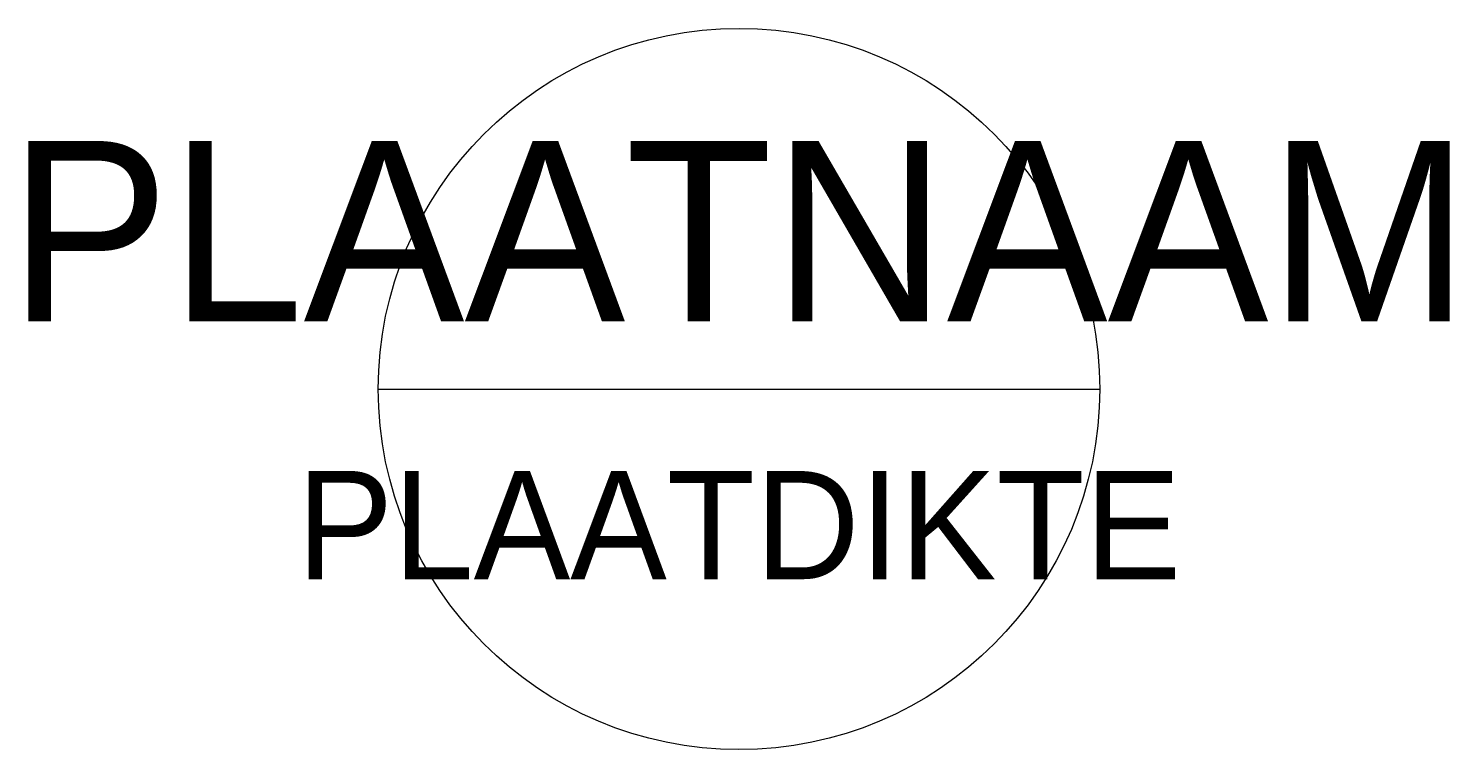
# Model space of a CAD drawing. Header units: millimetres. Extents: x -19.7 to 19.7, y -10 to 10.
import ezdxf
from ezdxf.enums import TextEntityAlignment as Align

# ---------------------------------------------------------------- set-up
doc = ezdxf.new("R2010")
doc.units = ezdxf.units.MM

msp = doc.modelspace()

# ---------------------------------------------------------------- linework, layer by layer
at = {"transparency": 33554687}
msp.add_line((-10, 0), (10, 0), dxfattribs=at)
msp.add_circle((0, 0), 10, dxfattribs=at)

# ---------------------------------------------------------------- texts
at = {"color": 6, "transparency": 33554687}
msp.add_attdef('PLAATNAAM', text='P1', height=5, dxfattribs=at).set_placement((0, 4.378), align=Align.MIDDLE_CENTER)
at = {"color": 2, "transparency": 33554687}
msp.add_attdef('PLAATDIKTE', text='200', height=3, dxfattribs=at).set_placement((0, -3.774), align=Align.MIDDLE_CENTER)

doc.saveas('drawing.dxf')
